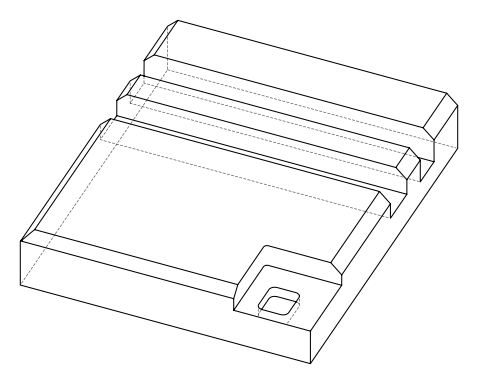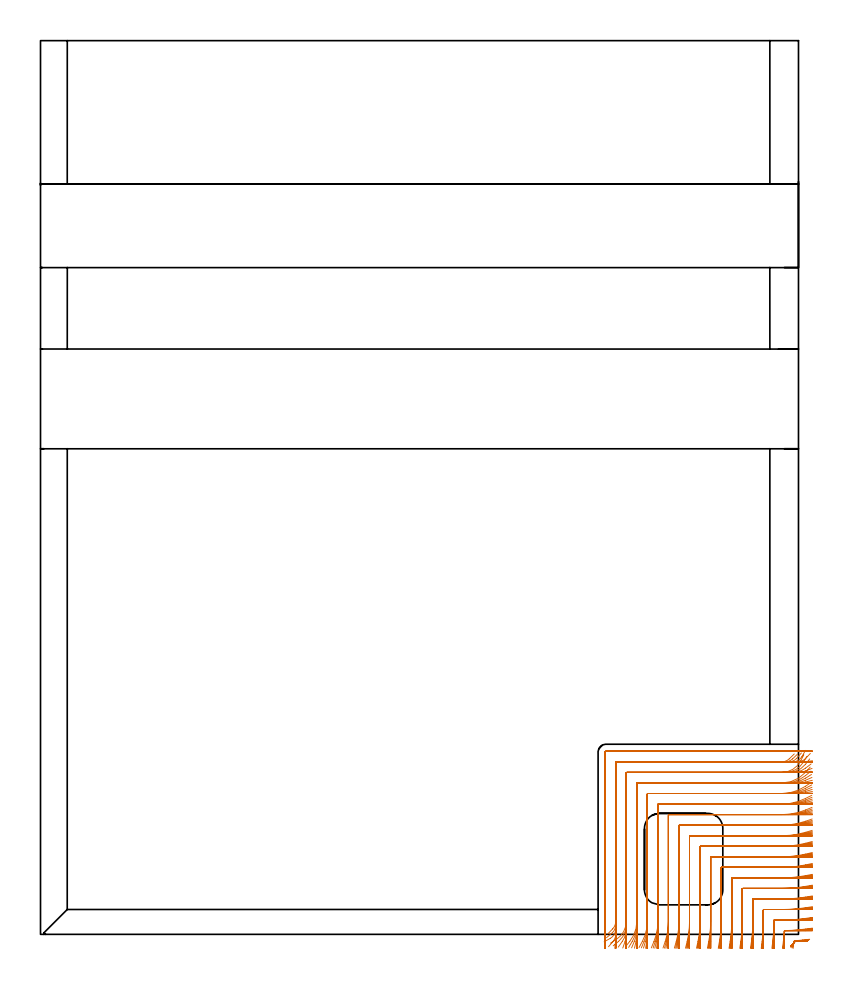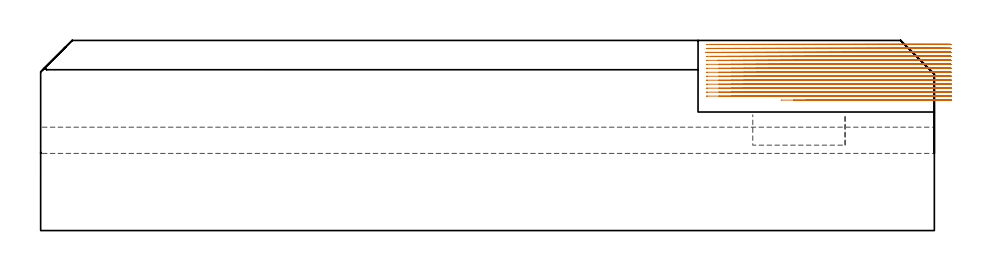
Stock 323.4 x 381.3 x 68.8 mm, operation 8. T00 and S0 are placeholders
(PLAN: 11 operations, 3 tool changes, 117.7 min)
(1 AREA_MILL | FG_CHAMFER_SURFACE | UGT0205_001 | 1.6 min | 3573 mm3)
(2 AREA_MILL_1 | FG_CHAMFER_SURFACE_1 | UGT0205_001 | 1.55 min | 3092 mm3)
(3 AREA_MILL_2 | FG_CHAMFER_SURFACE_2 | UGT0205_001 | 5.25 min | 10365 mm3)
(4 AREA_MILL_3 | FG_CHAMFER_SURFACE_3 | UGT0205_001 | 8.25 min | 13878 mm3)
(5 AREA_MILL_4 | FG_CHAMFER_SURFACE_4 | UGT0205_001 | 2.66 min | 5045 mm3)
(6 AREA_MILL_5 | FG_CHAMFER_SURFACE_5 | UGT0205_001 | 7.67 min | 13273 mm3)
(7 AREA_MILL_6 | FG_CHAMFER_SURFACE_6 | UGT0205_001 | 2.61 min | 4390 mm3)
(8 MILL_CORNER_NOTCH_RECTANGULAR | CORNER_NOTCH_RECTANGULAR | NXT0201_008 | Follow Part, ap 1.5, ae 75% | 70.42 min | 178706 mm3)
(9 MILL_RECTANGULAR_POCKET | POCKET_RECTANGULAR_STRAIGHT | NXT0201_011 | Follow Part, ap 3, ae 75% | 1.78 min | 15209 mm3)
(10 MILL_RECTANGULAR_SLOT | SLOT_RECTANGULAR | UGT0201_004 | Follow Part, ap 8, ae 75% | 6.41 min | 429816 mm3)
(11 MILL_RECTANGULAR_SLOT_1 | SLOT_RECTANGULAR_1 | UGT0201_004 | Follow Part, ap 8, ae 75% | 9.51 min | 469133 mm3)
(TOOL UGT0205_001 | Chamfer Mill 20 x 3 x 45 deg. | D20 FL50 Z2)
(TOOL NXT0201_008 | ENDMILL 6mm [2P460-0600-NA 1630] | D6 FL26 Z6)
(TOOL NXT0201_011 | ENDMILL 12mm [2P460-1200-NA 1630] | D12 FL38 Z6)
(TOOL UGT0201_004 | End Mill 32 mm | D32 FL53 Z6)
(OP 8 MILL_CORNER_NOTCH_RECTANGULAR, part 1 of 2)
G17 G21 G94 G90
T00 M6
G54
G17 G0 G90 X328.165 Y-2.084 S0 M3
G43 Z78.8 H1
Z67.361
G94 G1 X325.183 Y-2.413 F250.
G2 X321.731 Y-2.719 R81.
G3 X321.456 Y-3. R0.3
G1 X321.142 Y-5.984
G0 Z78.8
X329.374 Y2.664
Z67.361
G1 X326.4 Y2.268
G2 X317.578 Y1.61 R76.5 F500.
G3 X317.288 Y1.332 R0.3
G2 X316.93 Y-3. R76.5
G1 X316.597 Y-5.982 F250.
G0 Z78.8
X329.37 Y7.231
Z67.361
G1 X326.4 Y6.81
G2 X316.312 Y6.1 R72. F500.
G1 X313.195
G3 X312.9 Y5.805 R0.3
G2 X312.4 Y-3. R72.
G1 X312.047 Y-5.979 F250.
G0 Z78.8
X329.366 Y11.807
Z67.361
G1 X326.4 Y11.358
G2 X316.312 Y10.6 R67.5 F500.
G1 X308.695
G3 X308.4 Y10.305 R0.3
G1 Y5.477
G2 X307.866 Y-3. R67.5
G1 X307.489 Y-5.976 F250.
G0 Z78.8
X329.361 Y16.393
Z67.361
G1 X326.4 Y15.913
G2 X316.312 Y15.1 R63. F500.
G1 X304.196
G3 X303.9 Y14.804 R0.3
G1 Y5.477
G2 X303.327 Y-3. R63.
G1 X302.923 Y-5.973 F250.
G0 Z78.8
X329.355 Y20.994
Z67.361
G1 X326.4 Y20.476
G2 X316.312 Y19.6 R58.5 F500.
G1 X299.696
G3 X299.4 Y19.304 R0.3
G1 Y5.477
G2 X298.783 Y-3. R58.5
G1 X298.348 Y-5.968 F250.
G0 Z78.8
X329.347 Y25.611
Z67.361
G1 X326.4 Y25.051
G2 X316.312 Y24.1 R54. F500.
G1 X295.196
G3 X294.9 Y23.804 R0.3
G1 Y5.477
G2 X294.23 Y-3. R54.
G1 X293.759 Y-5.963 F250.
G0 Z78.8
X329.337 Y30.25
Z67.361
G1 X326.4 Y29.639
G2 X316.312 Y28.6 R49.5 F500.
G1 X290.696
G3 X290.4 Y28.304 R0.3
G1 Y5.477
G2 X289.669 Y-3. R49.5
G1 X289.155 Y-5.956 F250.
G0 Z78.8
X329.324 Y34.918
Z67.361
G1 X326.4 Y34.245
G2 X316.312 Y33.1 R45. F500.
G1 X286.196
G3 X285.9 Y32.804 R0.3
G1 Y5.477
G2 X285.094 Y-3. R45.
G1 X284.529 Y-5.946 F250.
G0 Z78.8
X329.305 Y39.624
Z67.361
G1 X326.4 Y38.877
G2 X316.312 Y37.6 R40.5 F500.
G1 X281.696
G3 X281.4 Y37.304 R0.3
G1 Y5.477
G2 X280.503 Y-3. R40.5
G1 X279.875 Y-5.934 F250.
G0 Z78.8
X329.28 Y44.383
Z67.361
G1 X326.4 Y43.542
G2 X316.312 Y42.1 R36. F500.
G1 X277.197
G3 X276.9 Y41.803 R0.3
G1 Y5.477
G2 X275.888 Y-3. R36.
G1 X275.181 Y-5.916 F250.
G0 Z78.8
X329.242 Y49.22
Z67.361
G1 X326.4 Y48.259
G2 X316.312 Y46.6 R31.5 F500.
G1 X272.697
G3 X272.4 Y46.303 R0.3
G1 Y5.477
G2 X271.238 Y-3. R31.5
G1 X270.43 Y-5.889 F250.
G0 Z78.8
X329.183 Y54.176
Z67.361
G1 X326.4 Y53.056
G2 X316.312 Y51.1 R27. F500.
G1 X268.197
G3 X267.9 Y50.803 R0.3
G1 Y5.477
G2 X266.535 Y-3. R27.
G1 X265.593 Y-5.848 F250.
G0 Z78.8
X329.082 Y59.334
Z67.361
G1 X326.4 Y57.988
G2 X316.312 Y55.6 R22.5 F500.
G1 X263.697
G3 X263.4 Y55.303 R0.3
G1 Y5.477
G2 X261.742 Y-3. R22.5
G1 X260.612 Y-5.779 F250.
G0 Z78.8
X328.885 Y64.874
Z67.361
G1 X326.4 Y63.193
G2 X316.312 Y60.1 R18. F500.
G1 X259.197
G3 X258.9 Y59.803 R0.3
G1 Y5.477
G2 X256.779 Y-3. R18.
G1 X255.366 Y-5.646 F250.
G0 Z78.8
X328.394 Y71.371
Z67.361
G1 X326.4 Y69.129
G2 X316.312 Y64.6 R13.5 F500.
G1 X254.697
G3 X254.4 Y64.303 R0.3
G1 Y5.477
G2 X251.406 Y-3. R13.5
G1 X249.523 Y-5.335 F250.
G0 Z78.8
X325.683 Y76.625
Z67.361
G1 X324.303 Y73.961
G2 X316.312 Y69.1 R9. F500.
G1 X250.197
G3 X249.9 Y68.803 R0.3
G1 Y5.477
G2 X245.748 Y-2.105 R9.
G1 X243.221 Y-3.721 F250.
G0 Z78.8
X321.601 Y76.97
Z67.361
G1 X319.451 Y74.876
G2 X316.312 Y73.6 R4.5 F500.
G1 X245.697
G3 X245.4 Y73.303 R0.3
G1 Y5.477
G2 X244.128 Y2.342 R4.5
G1 X242.038 Y0.19 F250.
G0 Z78.8
X319.312 Y78.1
Z67.361
G1 X316.312
X241.3 F500.
G3 X240.9 Y77.7 R0.4
G1 Y5.477
Y2.477 F250.
G0 Z78.8
X327.916 Y-2.316
Z65.922
G1 X324.928 Y-2.582
G2 X321.874 Y-2.795 R81.
G3 X321.61 Y-3. R0.3
G1 X320.665 Y-5.847
G0 Z78.8
X329.381 Y2.429
Z65.922
G1 X326.4 Y2.09
G2 X317.755 Y1.6 R76.5 F500.
G1 X317.65
G3 X317.355 Y1.315 R0.3
G2 X317.084 Y-3. R76.5
G1 X316.812 Y-5.988 F250.
G0 Z78.8
X329.378 Y6.981
Z65.922
G1 X326.4 Y6.621
G2 X317.755 Y6.1 R72. F500.
G1 X313.195
G3 X312.9 Y5.805 R0.3
G1 Y3.944
G2 X312.564 Y-3. R72.
G1 X312.275 Y-5.986 F250.
G0 Z78.8
X329.375 Y11.54
Z65.922
G1 X326.4 Y11.156
G2 X317.755 Y10.6 R67.5 F500.
G1 X308.695
G3 X308.4 Y10.305 R0.3
G1 Y3.944
G2 X308.042 Y-3. R67.5
G1 X307.733 Y-5.984 F250.
G0 Z78.8
X329.372 Y16.108
Z65.922
G1 X326.4 Y15.696
G2 X317.755 Y15.1 R63. F500.
G1 X304.196
G3 X303.9 Y14.804 R0.3
G1 Y3.944
G2 X303.516 Y-3. R63.
G1 X303.185 Y-5.982 F250.
G0 Z78.8
X329.367 Y20.686
Z65.922
G1 X326.4 Y20.242
G2 X317.755 Y19.6 R58.5 F500.
G1 X299.696
G3 X299.4 Y19.304 R0.3
G1 Y3.944
G2 X298.986 Y-3. R58.5
G1 X298.63 Y-5.979 F250.
G0 Z78.8
X329.361 Y25.277
Z65.922
G1 X326.4 Y24.797
G2 X317.755 Y24.1 R54. F500.
G1 X295.196
G3 X294.9 Y23.804 R0.3
G1 Y3.944
G2 X294.452 Y-3. R54.
G1 X294.066 Y-5.975 F250.
G0 Z78.8
X329.354 Y29.885
Z65.922
G1 X326.4 Y29.361
G2 X317.755 Y28.6 R49.5 F500.
G1 X290.696
G3 X290.4 Y28.304 R0.3
G1 Y3.944
G2 X289.91 Y-3. R49.5
G1 X289.49 Y-5.97 F250.
G0 Z78.8
X329.344 Y34.515
Z65.922
G1 X326.4 Y33.938
G2 X317.755 Y33.1 R45. F500.
G1 X286.196
G3 X285.9 Y32.804 R0.3
G1 Y3.944
G2 X285.361 Y-3. R45.
G1 X284.898 Y-5.964 F250.
G0 Z78.8
X329.331 Y39.174
Z65.922
G1 X326.4 Y38.534
G2 X317.755 Y37.6 R40.5 F500.
G1 X281.696
G3 X281.4 Y37.304 R0.3
G1 Y3.944
G2 X280.8 Y-3. R40.5
G1 X280.286 Y-5.956 F250.
G0 Z78.8
X329.312 Y43.874
Z65.922
G1 X326.4 Y43.154
G2 X317.755 Y42.1 R36. F500.
G1 X277.197
G3 X276.9 Y41.803 R0.3
G1 Y3.944
G2 X276.224 Y-3. R36.
G1 X275.645 Y-5.944 F250.
G0 Z78.8
X329.285 Y48.633
Z65.922
G1 X326.4 Y47.81
G2 X317.755 Y46.6 R31.5 F500.
G1 X272.697
G3 X272.4 Y46.303 R0.3
G1 Y3.944
G2 X271.625 Y-3. R31.5
G1 X270.964 Y-5.926 F250.
G0 Z78.8
X329.242 Y53.482
Z65.922
G1 X326.4 Y52.522
G2 X317.755 Y51.1 R27. F500.
G1 X268.197
G3 X267.9 Y50.803 R0.3
G1 Y3.944
G2 X266.992 Y-3. R27.
G1 X266.22 Y-5.899 F250.
G0 Z78.8
X329.17 Y58.48
Z65.922
G1 X326.4 Y57.327
G2 X317.755 Y55.6 R22.5 F500.
G1 X263.697
G3 X263.4 Y55.303 R0.3
G1 Y3.944
G2 X262.302 Y-3. R22.5
G1 X261.376 Y-5.854 F250.
G0 Z78.8
X329.031 Y63.753
Z65.922
G1 X326.4 Y62.312
G2 X317.755 Y60.1 R18. F500.
G1 X259.197
G3 X258.9 Y59.803 R0.3
G1 Y3.944
G2 X257.507 Y-3. R18.
G1 X256.349 Y-5.768 F250.
G0 Z78.8
X328.704 Y69.653
Z65.922
G1 X326.4 Y67.732
G2 X317.755 Y64.6 R13.5 F500.
G1 X254.697
G3 X254.4 Y64.303 R0.3
G1 Y3.944
G2 X252.477 Y-3. R13.5
G1 X250.934 Y-5.573 F250.
G0 Z78.8
X326.981 Y75.892
Z65.922
G1 X325.396 Y73.345
G2 X317.755 Y69.1 R9. F500.
G1 X250.197
G3 X249.9 Y68.803 R0.3
G1 Y3.944
G2 X246.651 Y-2.979 R9.
G1 X244.344 Y-4.896 F250.
G0 Z78.8
X323.042 Y76.961
Z65.922
G1 X320.889 Y74.871
G2 X317.755 Y73.6 R4.5 F500.
G1 X245.697
G3 X245.4 Y73.303 R0.3
G1 Y3.944
G2 X243.779 Y0.486 R4.5
G1 X241.473 Y-1.434 F250.
G0 Z78.8
X320.755 Y78.1
Z65.922
G1 X317.755
X241.3 F500.
G3 X240.9 Y77.7 R0.4
G1 Y3.944
Y0.944 F250.
G0 Z78.8
X327.658 Y-2.521
Z64.483
G1 X324.665 Y-2.72
G2 X322.007 Y-2.854 R81.
G3 X321.765 Y-3. R0.3
G1 X320.23 Y-5.578
G0 Z78.8
X329.387 Y2.212
Z64.483
G1 X326.4 Y1.933
G2 X319.275 Y1.6 R76.5 F500.
G1 X317.69
G3 X317.395 Y1.308 R0.3
G2 X317.222 Y-3. R76.5
G1 X317.018 Y-5.993 F250.
G0 Z78.8
X329.385 Y6.75
Z64.483
G1 X326.4 Y6.453
G2 X319.275 Y6.1 R72. F500.
G1 X313.195
G3 X312.9 Y5.805 R0.3
G1 Y2.215
G2 X312.711 Y-3. R72.
G1 X312.494 Y-5.992 F250.
G0 Z78.8
X329.383 Y11.294
Z64.483
G1 X326.4 Y10.977
G2 X319.275 Y10.6 R67.5 F500.
G1 X308.695
G3 X308.4 Y10.305 R0.3
G1 Y2.215
G2 X308.198 Y-3. R67.5
G1 X307.967 Y-5.991 F250.
G0 Z78.8
X329.381 Y15.844
Z64.483
G1 X326.4 Y15.504
G2 X319.275 Y15.1 R63. F500.
G1 X304.196
G3 X303.9 Y14.804 R0.3
G1 Y2.215
G2 X303.684 Y-3. R63.
G1 X303.435 Y-5.99 F250.
G0 Z78.8
X329.378 Y20.401
Z64.483
G1 X326.4 Y20.036
G2 X319.275 Y19.6 R58.5 F500.
G1 X299.696
G3 X299.4 Y19.304 R0.3
G1 Y2.215
G2 X299.167 Y-3. R58.5
G1 X298.9 Y-5.988 F250.
G0 Z78.8
X329.374 Y24.968
Z64.483
G1 X326.4 Y24.572
G2 X319.275 Y24.1 R54. F500.
G1 X295.196
G3 X294.9 Y23.804 R0.3
G1 Y2.215
G2 X294.648 Y-3. R54.
G1 X294.358 Y-5.986 F250.
G0 Z78.8
X329.369 Y29.547
Z64.483
G1 X326.4 Y29.116
G2 X319.275 Y28.6 R49.5 F500.
G1 X290.696
G3 X290.4 Y28.304 R0.3
G1 Y2.215
G2 X290.125 Y-3. R49.5
G1 X289.809 Y-5.983 F250.
G0 Z78.8
X329.362 Y34.143
Z64.483
G1 X326.4 Y33.668
G2 X319.275 Y33.1 R45. F500.
G1 X286.196
G3 X285.9 Y32.804 R0.3
G1 Y2.215
G2 X285.597 Y-3. R45.
G1 X285.249 Y-5.98 F250.
G0 Z78.8
X329.353 Y38.76
Z64.483
G1 X326.4 Y38.232
G2 X319.275 Y37.6 R40.5 F500.
G1 X281.696
G3 X281.4 Y37.304 R0.3
G1 Y2.215
G2 X281.063 Y-3. R40.5
G1 X280.677 Y-5.975 F250.
G0 Z78.8
X329.341 Y43.406
Z64.483
G1 X326.4 Y42.812
G2 X319.275 Y42.1 R36. F500.
G1 X277.197
G3 X276.9 Y41.803 R0.3
G1 Y2.215
G2 X276.52 Y-3. R36.
G1 X276.086 Y-5.968 F250.
G0 Z78.8
X329.322 Y48.095
Z64.483
G1 X326.4 Y47.416
G2 X319.275 Y46.6 R31.5 F500.
G1 X272.697
G3 X272.4 Y46.303 R0.3
G1 Y2.215
G2 X271.965 Y-3. R31.5
G1 X271.469 Y-5.959 F250.
G0 Z78.8
X329.294 Y52.849
Z64.483
G1 X326.4 Y52.057
G2 X319.275 Y51.1 R27. F500.
G1 X268.197
G3 X267.9 Y50.803 R0.3
G1 Y2.215
G2 X267.392 Y-3. R27.
G1 X266.812 Y-5.944 F250.
G0 Z78.8
X329.246 Y57.708
Z64.483
G1 X326.4 Y56.758
G2 X319.275 Y55.6 R22.5 F500.
G1 X263.697
G3 X263.4 Y55.303 R0.3
G1 Y2.215
G2 X262.787 Y-3. R22.5
G1 X262.092 Y-5.918 F250.
G0 Z78.8
X329.155 Y62.758
Z64.483
G1 X326.4 Y61.57
G2 X319.275 Y60.1 R18. F500.
G1 X259.197
G3 X258.9 Y59.803 R0.3
G1 Y2.215
G2 X258.128 Y-3. R18.
G1 X257.259 Y-5.871 F250.
G0 Z78.8
X328.948 Y68.217
Z64.483
G1 X326.4 Y66.634
G2 X319.275 Y64.6 R13.5 F500.
G1 X254.697
G3 X254.4 Y64.303 R0.3
G1 Y2.215
G2 X253.352 Y-3. R13.5
G1 X252.193 Y-5.767 F250.
G0 Z78.8
X328.188 Y74.853
Z64.483
G1 X326.323 Y72.503
G2 X319.275 Y69.1 R9. F500.
G1 X250.197
G3 X249.9 Y68.803 R0.3
G1 Y2.215
G2 X248.235 Y-3. R9.
G1 X246.497 Y-5.445 F250.
G0 Z78.8
X324.637 Y77.395
Z64.483
G1 X322.662 Y75.137
G2 X319.275 Y73.6 R4.5 F500.
G1 X245.698
G3 X245.4 Y73.302 R0.3
G1 Y2.215
G2 X243.09 Y-1.716 R4.5
G1 X240.47 Y-3.176 F250.
G0 Z78.8
X322.275 Y78.1
Z64.483
G1 X319.275
X241.3 F500.
G3 X240.9 Y77.7 R0.4
G1 Y2.215
Y-0.785 F250.
G0 Z78.8
X327.399 Y-2.701
Z63.044
G1 X324.402 Y-2.828
G2 X322.13 Y-2.892 R81.
G3 X321.909 Y-3. R0.3
G1 X319.992 Y-5.307
G0 Z78.8
X329.392 Y2.004
Z63.044
G1 X326.4 Y1.792
G2 X320.983 Y1.6 R76.5 F500.
G1 X317.695
G3 X317.4 Y1.305 R0.3
G1 Y-0.061
G2 X317.344 Y-3. R76.5
G1 X317.228 Y-5.998 F250.
G0 Z78.8
X329.391 Y6.53
Z63.044
G1 X326.4 Y6.304
G2 X320.983 Y6.1 R72. F500.
G1 X313.195
G3 X312.9 Y5.805 R0.3
G1 Y-0.061
G2 X312.84 Y-3. R72.
G1 X312.718 Y-5.998 F250.
G0 Z78.8
X329.39 Y11.058
Z63.044
G1 X326.4 Y10.818
G2 X320.983 Y10.6 R67.5 F500.
G1 X308.695
G3 X308.4 Y10.305 R0.3
G1 Y-0.061
G2 X308.336 Y-3. R67.5
G1 X308.205 Y-5.997 F250.
G0 Z78.8
X329.389 Y15.591
Z63.044
G1 X326.4 Y15.333
G2 X320.983 Y15.1 R63. F500.
G1 X304.196
G3 X303.9 Y14.804 R0.3
G1 Y-0.061
G2 X303.831 Y-3. R63.
G1 X303.691 Y-5.997 F250.
G0 Z78.8
X329.387 Y20.129
Z63.044
G1 X326.4 Y19.851
G2 X320.983 Y19.6 R58.5 F500.
G1 X299.696
G3 X299.4 Y19.304 R0.3
G1 Y-0.061
G2 X299.326 Y-3. R58.5
G1 X299.175 Y-5.996 F250.
G0 Z78.8
X329.385 Y24.673
Z63.044
G1 X326.4 Y24.372
G2 X320.983 Y24.1 R54. F500.
G1 X295.196
G3 X294.9 Y23.804 R0.3
G1 Y-0.061
G2 X294.82 Y-3. R54.
G1 X294.657 Y-5.996 F250.
G0 Z78.8
X329.382 Y29.226
Z63.044
G1 X326.4 Y28.897
G2 X320.983 Y28.6 R49.5 F500.
G1 X290.696
G3 X290.4 Y28.304 R0.3
G1 Y-0.061
G2 X290.313 Y-3. R49.5
G1 X290.135 Y-5.995 F250.
G0 Z78.8
X329.378 Y33.788
Z63.044
G1 X326.4 Y33.427
G2 X320.983 Y33.1 R45. F500.
G1 X286.196
G3 X285.9 Y32.804 R0.3
G1 Y-0.061
G2 X285.804 Y-3. R45.
G1 X285.608 Y-5.994 F250.
G0 Z78.8
X329.373 Y38.365
Z63.044
G1 X326.4 Y37.964
G2 X320.983 Y37.6 R40.5 F500.
G1 X281.696
G3 X281.4 Y37.304 R0.3
G1 Y-0.061
G2 X281.293 Y-3. R40.5
G1 X281.075 Y-5.992 F250.
G0 Z78.8
X329.366 Y42.961
Z63.044
G1 X326.4 Y42.51
G2 X320.983 Y42.1 R36. F500.
G1 X277.197
G3 X276.9 Y41.803 R0.3
G1 Y-0.061
G2 X276.78 Y-3. R36.
G1 X276.535 Y-5.99 F250.
G0 Z78.8
X329.355 Y47.585
Z63.044
G1 X326.4 Y47.069
G2 X320.983 Y46.6 R31.5 F500.
G1 X272.697
G3 X272.4 Y46.303 R0.3
G1 Y-0.061
G2 X272.263 Y-3. R31.5
G1 X271.983 Y-5.987 F250.
G0 Z78.8
X329.339 Y52.251
Z63.044
G1 X326.4 Y51.649
G2 X320.983 Y51.1 R27. F500.
G1 X268.197
G3 X267.9 Y50.803 R0.3
G1 Y-0.061
G2 X267.74 Y-3. R27.
G1 X267.413 Y-5.982 F250.
G0 Z78.8
X329.312 Y56.984
Z63.044
G1 X326.4 Y56.262
G2 X320.983 Y55.6 R22.5 F500.
G1 X263.697
G3 X263.4 Y55.303 R0.3
G1 Y-0.061
G2 X263.207 Y-3. R22.5
G1 X262.815 Y-5.974 F250.
G0 Z78.8
X329.261 Y61.837
Z63.044
G1 X326.4 Y60.934
G2 X320.983 Y60.1 R18. F500.
G1 X259.197
G3 X258.9 Y59.803 R0.3
G1 Y-0.061
G2 X258.658 Y-3. R18.
G1 X258.169 Y-5.96 F250.
G0 Z78.8
X329.148 Y66.938
Z63.044
G1 X326.4 Y65.734
G2 X320.983 Y64.6 R13.5 F500.
G1 X254.697
G3 X254.4 Y64.303 R0.3
G1 Y-0.061
G2 X254.076 Y-3. R13.5
G1 X253.423 Y-5.928 F250.
G0 Z78.8
X328.796 Y72.718
Z63.044
G1 X326.4 Y70.912
G2 X320.983 Y69.1 R9. F500.
G1 X250.197
G3 X249.9 Y68.803 R0.3
G1 Y-0.061
G2 X249.407 Y-3. R9.
G1 X248.427 Y-5.836 F250.
G0 Z78.8
X326.377 Y78.494
Z63.044
G1 X324.9 Y75.884
G2 X320.983 Y73.6 R4.5 F500.
G1 X245.697
G3 X245.4 Y73.303 R0.3
G1 Y-0.061
G2 X244.307 Y-3. R4.5
G1 X242.348 Y-5.272 F250.
G0 Z78.8
X323.983 Y78.1
Z63.044
G1 X320.983
X241.3 F500.
G3 X240.9 Y77.7 R0.4
G1 Y-0.061
Y-3.061 F250.
G0 Z78.8
X327.194 Y-2.853
Z61.605
G1 X324.195 Y-2.893
G2 X323.12 Y-2.9 R81.
G1 X322.192
G3 X321.973 Y-3. R0.3
G1 X319.974 Y-5.236
G0 Z78.8
X329.397 Y1.799
Z61.605
G1 X326.4 Y1.67
G2 X323.12 Y1.6 R76.5 F500.
G1 X317.695
G3 X317.4 Y1.305 R0.3
G1 Y-2.475
G2 X317.398 Y-3. R76.5
G1 X317.378 Y-6. F250.
G0 Z78.8
X329.397 Y6.311
Z61.605
G1 X326.4 Y6.175
G2 X323.12 Y6.1 R72. F500.
G1 X313.195
G3 X312.9 Y5.805 R0.3
G1 Y-2.475
G2 X312.898 Y-3. R72.
G1 X312.876 Y-6. F250.
G0 Z78.8
X329.396 Y10.826
Z61.605
G1 X326.4 Y10.68
G2 X323.12 Y10.6 R67.5 F500.
G1 X308.695
G3 X308.4 Y10.305 R0.3
G1 Y-2.475
G2 X308.398 Y-3. R67.5
G1 X308.375 Y-6. F250.
G0 Z78.8
X329.396 Y15.342
Z61.605
G1 X326.4 Y15.185
G2 X323.12 Y15.1 R63. F500.
G1 X304.196
G3 X303.9 Y14.804 R0.3
G1 Y-2.475
G2 X303.898 Y-3. R63.
G1 X303.873 Y-6. F250.
G0 Z78.8
X329.395 Y19.86
Z61.605
G1 X326.4 Y19.692
G2 X323.12 Y19.6 R58.5 F500.
G1 X299.696
G3 X299.4 Y19.304 R0.3
G1 Y-2.475
G2 X299.398 Y-3. R58.5
G1 X299.371 Y-6. F250.
G0 Z78.8
X329.394 Y24.382
Z61.605
G1 X326.4 Y24.2
G2 X323.12 Y24.1 R54. F500.
G1 X295.196
G3 X294.9 Y23.804 R0.3
G1 Y-2.475
G2 X294.897 Y-3. R54.
G1 X294.868 Y-6. F250.
G0 Z78.8
X329.393 Y28.908
Z61.605
G1 X326.4 Y28.709
G2 X323.12 Y28.6 R49.5 F500.
G1 X290.696
G3 X290.4 Y28.304 R0.3
G1 Y-2.475
G2 X290.397 Y-3. R49.5
G1 X290.365 Y-6. F250.
G0 Z78.8
X329.392 Y33.438
Z61.605
G1 X326.4 Y33.22
G2 X323.12 Y33.1 R45. F500.
G1 X286.196
G3 X285.9 Y32.804 R0.3
G1 Y-2.475
G2 X285.897 Y-3. R45.
G1 X285.862 Y-6. F250.
G0 Z78.8
X329.39 Y37.976
Z61.605
G1 X326.4 Y37.733
G2 X323.12 Y37.6 R40.5 F500.
G1 X281.696
G3 X281.4 Y37.304 R0.3
G1 Y-2.475
G2 X281.397 Y-3. R40.5
G1 X281.358 Y-6. F250.
G0 Z78.8
X329.388 Y42.523
Z61.605
G1 X326.4 Y42.25
G2 X323.12 Y42.1 R36. F500.
G1 X277.197
G3 X276.9 Y41.803 R0.3
G1 Y-2.475
G2 X276.896 Y-3. R36.
G1 X276.852 Y-6. F250.
G0 Z78.8
X329.384 Y47.084
Z61.605
G1 X326.4 Y46.771
G2 X323.12 Y46.6 R31.5 F500.
G1 X272.697
G3 X272.4 Y46.303 R0.3
G1 Y-2.475
G2 X272.396 Y-3. R31.5
G1 X272.346 Y-6. F250.
G0 Z78.8
X329.378 Y51.664
Z61.605
G1 X326.4 Y51.3
G2 X323.12 Y51.1 R27. F500.
G1 X268.197
G3 X267.9 Y50.803 R0.3
G1 Y-2.475
G2 X267.895 Y-3. R27.
G1 X267.837 Y-5.999 F250.
G0 Z78.8
X329.368 Y56.278
Z61.605
G1 X326.4 Y55.84
G2 X323.12 Y55.6 R22.5 F500.
G1 X263.697
G3 X263.4 Y55.303 R0.3
G1 Y-2.475
G2 X263.394 Y-3. R22.5
G1 X263.324 Y-5.999 F250.
G0 Z78.8
X329.35 Y60.948
Z61.605
G1 X326.4 Y60.401
G2 X323.12 Y60.1 R18. F500.
G1 X259.197
G3 X258.9 Y59.803 R0.3
G1 Y-2.475
G2 X258.892 Y-3. R18.
G1 X258.805 Y-5.999 F250.
G0 Z78.8
X329.31 Y65.733
Z61.605
G1 X326.4 Y65.004
G2 X323.12 Y64.6 R13.5 F500.
G1 X254.697
G3 X254.4 Y64.303 R0.3
G1 Y-2.475
G2 X254.39 Y-3. R13.5
G1 X254.273 Y-5.998 F250.
G0 Z78.8
X329.194 Y70.812
Z61.605
G1 X326.4 Y69.719
G2 X323.12 Y69.1 R9. F500.
G1 X250.197
G3 X249.9 Y68.803 R0.3
G1 Y-2.475
G2 X249.885 Y-3. R9.
G1 X249.71 Y-5.995 F250.
G0 Z78.8
X328.451 Y77.187
Z61.605
G1 X326.389 Y75.007
G2 X323.12 Y73.6 R4.5 F500.
G1 X245.697
G3 X245.4 Y73.303 R0.3
G1 Y-2.475
G2 X245.369 Y-3. R4.5
G1 X245.019 Y-5.98 F250.
G0 Z78.8
X326.12 Y78.1
Z61.605
G1 X323.12
X241.3 F500.
G3 X240.9 Y77.7 R0.4
G1 Y-2.475
Y-5.475 F250.
G0 Z78.8
X327.168 Y-2.9
Z60.167
G1 X324.168
X322.195
G3 X321.976 Y-3. R0.3
G1 X319.977 Y-5.236
G0 Z78.8
X329.4 Y1.628
Z60.167
G1 X326.4 Y1.603
G2 X325.752 Y1.6 R76.5 F500.
G1 X317.695
G3 X317.4 Y1.305 R0.3
G1 Y-3.
Y-6. F250.
G0 Z78.8
X329.4 Y6.13
Z60.167
G1 X326.4 Y6.103
G2 X325.752 Y6.1 R72. F500.
G1 X313.195
G3 X312.9 Y5.805 R0.3
G1 Y1.305
Y-3.
Y-6. F250.
G0 Z78.8
X329.4 Y10.632
Z60.167
G1 X326.4 Y10.603
G2 X325.752 Y10.6 R67.5 F500.
G1 X308.695
G3 X308.4 Y10.305 R0.3
G1 Y5.805
Y-3.
Y-6. F250.
G0 Z78.8
X329.4 Y15.134
Z60.167
G1 X326.4 Y15.103
G2 X325.752 Y15.1 R63. F500.
G1 X304.196
G3 X303.9 Y14.804 R0.3
G1 Y10.305
Y-3.
Y-6. F250.
G0 Z78.8
X329.4 Y19.637
Z60.167
G1 X326.4 Y19.604
G2 X325.752 Y19.6 R58.5 F500.
G1 X299.696
G3 X299.4 Y19.304 R0.3
G1 Y14.804
Y-3.
Y-6. F250.
G0 Z78.8
X329.4 Y24.14
Z60.167
G1 X326.4 Y24.104
G2 X325.752 Y24.1 R54. F500.
G1 X295.196
G3 X294.9 Y23.804 R0.3
G1 Y19.304
Y-3.
Y-6. F250.
G0 Z78.8
X329.4 Y28.644
Z60.167
G1 X326.4 Y28.604
G2 X325.752 Y28.6 R49.5 F500.
G1 X290.696
G3 X290.4 Y28.304 R0.3
G1 Y23.804
Y-3.
Y-6. F250.
G0 Z78.8
X329.4 Y33.148
Z60.167
G1 X326.4 Y33.105
G2 X325.752 Y33.1 R45. F500.
G1 X286.196
G3 X285.9 Y32.804 R0.3
G1 Y28.304
Y-3.
Y-6. F250.
G0 Z78.8
X329.4 Y37.653
Z60.167
G1 X326.4 Y37.605
G2 X325.752 Y37.6 R40.5 F500.
G1 X281.696
G3 X281.4 Y37.304 R0.3
G1 Y32.804
Y-3.
Y-6. F250.
G0 Z78.8
X329.4 Y42.16
Z60.167
G1 X326.4 Y42.106
G2 X325.752 Y42.1 R36. F500.
G1 X277.197
G3 X276.9 Y41.803 R0.3
G1 Y37.304
Y-3.
Y-6. F250.
G0 Z78.8
X329.399 Y46.668
Z60.167
G1 X326.4 Y46.607
G2 X325.752 Y46.6 R31.5 F500.
G1 X272.697
G3 X272.4 Y46.303 R0.3
G1 Y41.803
Y-3.
Y-6. F250.
G0 Z78.8
X329.399 Y51.18
Z60.167
G1 X326.4 Y51.108
G2 X325.752 Y51.1 R27. F500.
G1 X268.197
G3 X267.9 Y50.803 R0.3
G1 Y46.303
Y-3.
Y-6. F250.
G0 Z78.8
X329.399 Y55.696
Z60.167
G1 X326.4 Y55.609
G2 X325.752 Y55.6 R22.5 F500.
G1 X263.697
G3 X263.4 Y55.303 R0.3
G1 Y50.803
Y-3.
Y-6. F250.
G0 Z78.8
X329.398 Y60.22
Z60.167
G1 X326.4 Y60.112
G2 X325.752 Y60.1 R18. F500.
G1 X259.197
G3 X258.9 Y59.803 R0.3
G1 Y55.303
Y-3.
X258.899 Y-6. F250.
G0 Z78.8
X329.397 Y64.76
Z60.167
G1 X326.4 Y64.616
G2 X325.752 Y64.6 R13.5 F500.
G1 X254.697
G3 X254.4 Y64.303 R0.3
G1 Y59.803
Y-3.
X254.399 Y-6. F250.
G0 Z78.8
X329.392 Y69.34
Z60.167
G1 X326.4 Y69.123
G2 X325.752 Y69.1 R9. F500.
G1 X250.197
G3 X249.9 Y68.803 R0.3
G1 Y64.303
Y-3.
X249.899 Y-6. F250.
G0 Z78.8
X329.369 Y74.079
Z60.167
G1 X326.4 Y73.647
G2 X325.752 Y73.6 R4.5 F500.
G1 X245.697
G3 X245.4 Y73.303 R0.3
G1 Y68.803
Y-3.
X245.398 Y-6. F250.
G0 Z78.8
X328.752 Y78.1
Z60.167
G1 X325.752
X241.3 F500.
G3 X240.9 Y77.7 R0.4
G1 Y-2.997
Y-5.997 F250.
G0 Z78.8
X327.168 Y-2.9
Z58.728
G1 X324.168
X322.195
G3 X321.976 Y-3. R0.3
G1 X319.977 Y-5.236
G0 Z78.8
X329.4 Y1.601
Z58.728
G1 X326.4 Y1.6
X322.195 F500.
X317.695
G3 X317.4 Y1.305 R0.3
G1 Y-3.
Y-6. F250.
G0 Z78.8
X329.4 Y6.101
Z58.728
G1 X326.4 Y6.1
X317.695 F500.
X313.195
G3 X312.9 Y5.805 R0.3
G1 Y-3.
Y-6. F250.
G0 Z78.8
X329.4 Y10.601
Z58.728
G1 X326.4 Y10.6
X313.195 F500.
X308.695
G3 X308.4 Y10.305 R0.3
G1 Y-3.
Y-6. F250.
G0 Z78.8
X329.4 Y15.101
Z58.728
G1 X326.4 Y15.1
X308.695 F500.
X304.196
G3 X303.9 Y14.804 R0.3
G1 Y-3.
Y-6. F250.
G0 Z78.8
X329.4 Y19.601
Z58.728
G1 X326.4 Y19.6
X304.196 F500.
X299.696
G3 X299.4 Y19.304 R0.3
G1 Y-3.
Y-6. F250.
G0 Z78.8
X329.4 Y24.101
Z58.728
G1 X326.4 Y24.1
X299.696 F500.
X295.196
G3 X294.9 Y23.804 R0.3
G1 Y-3.
Y-6. F250.
G0 Z78.8
X329.4 Y28.601
Z58.728
G1 X326.4 Y28.6
X295.196 F500.
X290.696
G3 X290.4 Y28.304 R0.3
G1 Y-3.
Y-6. F250.
G0 Z78.8
X329.4 Y33.101
Z58.728
G1 X326.4 Y33.1
X290.696 F500.
X286.196
G3 X285.9 Y32.804 R0.3
G1 Y-3.
Y-6. F250.
G0 Z78.8
X329.4 Y37.601
Z58.728
G1 X326.4 Y37.6
X286.196 F500.
X281.696
G3 X281.4 Y37.304 R0.3
G1 Y-3.
Y-6. F250.
G0 Z78.8
X329.4 Y42.101
Z58.728
G1 X326.4 Y42.1
X281.696 F500.
X277.197
G3 X276.9 Y41.803 R0.3
G1 Y-3.
Y-6. F250.
G0 Z78.8
X329.4 Y46.601
Z58.728
G1 X326.4 Y46.6
X277.197 F500.
X272.697
G3 X272.4 Y46.303 R0.3
G1 Y-3.
Y-6. F250.
G0 Z78.8
X329.4 Y51.102
Z58.728
G1 X326.4 Y51.1
X272.697 F500.
X268.197
G3 X267.9 Y50.803 R0.3
G1 Y-3.
Y-6. F250.
G0 Z78.8
X329.4 Y55.602
Z58.728
G1 X326.4 Y55.6
X268.197 F500.
X263.697
G3 X263.4 Y55.303 R0.3
G1 Y-3.
Y-6. F250.
G0 Z78.8
X329.4 Y60.102
Z58.728
G1 X326.4 Y60.1
X263.697 F500.
X259.197
G3 X258.9 Y59.803 R0.3
G1 Y-3.
Y-6. F250.
G0 Z78.8
X329.4 Y64.603
Z58.728
G1 X326.4 Y64.6
X259.197 F500.
X254.697
G3 X254.4 Y64.303 R0.3
G1 Y-3.
Y-6. F250.
G0 Z78.8
X329.4 Y69.105
Z58.728
G1 X326.4 Y69.1
X254.697 F500.
X250.197
G3 X249.9 Y68.803 R0.3
G1 Y-3.
Y-6. F250.
G0 Z78.8
X329.4 Y73.61
Z58.728
G1 X326.4 Y73.6
X250.197 F500.
X245.697
G3 X245.4 Y73.303 R0.3
G1 Y-3.
Y-6. F250.
G0 Z78.8
X329.385 Y78.1
Z58.728
G1 X326.385
X241.3 F500.
G3 X240.9 Y77.7 R0.4
G1 Y-3.
Y-6. F250.
G0 Z78.8
X327.168 Y-2.9
Z57.289
G1 X324.168
X322.195
G3 X321.976 Y-3. R0.3
G1 X319.977 Y-5.236
G0 Z78.8
X329.4 Y1.6
Z57.289
G1 X326.4
X317.695 F500.
G3 X317.4 Y1.305 R0.3
G1 Y-3.
Y-6. F250.
G0 Z78.8
X329.4 Y6.1
Z57.289
G1 X326.4
X313.195 F500.
G3 X312.9 Y5.805 R0.3
G1 Y-3.
Y-6. F250.
G0 Z78.8
X329.4 Y10.6
Z57.289
G1 X326.4
X308.695 F500.
G3 X308.4 Y10.305 R0.3
G1 Y-3.
Y-6. F250.
G0 Z78.8
X329.4 Y15.1
Z57.289
G1 X326.4
X304.196 F500.
G3 X303.9 Y14.804 R0.3
G1 Y-3.
Y-6. F250.
G0 Z78.8
X329.4 Y19.6
Z57.289
G1 X326.4
X299.696 F500.
G3 X299.4 Y19.304 R0.3
G1 Y-3.
Y-6. F250.
G0 Z78.8
X329.4 Y24.1
Z57.289
G1 X326.4
X295.196 F500.
G3 X294.9 Y23.804 R0.3
G1 Y-3.
Y-6. F250.
G0 Z78.8
X329.4 Y28.6
Z57.289
G1 X326.4
X290.696 F500.
G3 X290.4 Y28.304 R0.3
G1 Y-3.
Y-6. F250.
G0 Z78.8
X329.4 Y33.1
Z57.289
G1 X326.4
X286.196 F500.
G3 X285.9 Y32.804 R0.3
G1 Y-3.
Y-6. F250.
G0 Z78.8
X329.4 Y37.6
Z57.289
G1 X326.4
X281.696 F500.
G3 X281.4 Y37.304 R0.3
G1 Y-3.
Y-6. F250.
G0 Z78.8
X329.4 Y42.1
Z57.289
G1 X326.4
X277.197 F500.
G3 X276.9 Y41.803 R0.3
G1 Y-3.
Y-6. F250.
G0 Z78.8
X329.4 Y46.6
Z57.289
G1 X326.4
X272.697 F500.
G3 X272.4 Y46.303 R0.3
G1 Y-3.
Y-6. F250.
G0 Z78.8
X329.4 Y51.1
Z57.289
G1 X326.4
X268.197 F500.
G3 X267.9 Y50.803 R0.3
G1 Y-3.
Y-6. F250.
G0 Z78.8
X329.4 Y55.6
Z57.289
G1 X326.4
X263.697 F500.
G3 X263.4 Y55.303 R0.3
G1 Y-3.
Y-6. F250.
G0 Z78.8
X329.4 Y60.1
Z57.289
G1 X326.4
X259.197 F500.
G3 X258.9 Y59.803 R0.3
G1 Y-3.
Y-6. F250.
G0 Z78.8
X329.4 Y64.6
Z57.289
G1 X326.4
X254.697 F500.
G3 X254.4 Y64.303 R0.3
G1 Y-3.
Y-6. F250.
G0 Z78.8
X329.4 Y69.1
Z57.289
G1 X326.4
X250.197 F500.
G3 X249.9 Y68.803 R0.3
G1 Y-3.
Y-6. F250.
G0 Z78.8
X329.4 Y73.6
Z57.289
G1 X326.4
X245.698 F500.
G3 X245.4 Y73.302 R0.3
G1 Y-3.
Y-6. F250.
G0 Z78.8
X329.4 Y78.1
Z57.289
G1 X326.4
X241.3 F500.
G3 X240.9 Y77.7 R0.4
G1 Y-3.
Y-6. F250.
G0 Z78.8
X327.168 Y-2.9
Z55.85
G1 X324.168
X322.195
G3 X321.976 Y-3. R0.3
G1 X319.977 Y-5.236
G0 Z78.8
X329.4 Y1.6
Z55.85
G1 X326.4
X317.695 F500.
G3 X317.4 Y1.305 R0.3
G1 Y-3.
Y-6. F250.
G0 Z78.8
X329.4 Y6.1
Z55.85
G1 X326.4
X313.195 F500.
G3 X312.9 Y5.805 R0.3
G1 Y-3.
Y-6. F250.
G0 Z78.8
X329.4 Y10.6
Z55.85
G1 X326.4
X308.695 F500.
G3 X308.4 Y10.305 R0.3
G1 Y-3.
Y-6. F250.
G0 Z78.8
X329.4 Y15.1
Z55.85
G1 X326.4
X304.196 F500.
G3 X303.9 Y14.804 R0.3
G1 Y-3.
Y-6. F250.
G0 Z78.8
X329.4 Y19.6
Z55.85
G1 X326.4
X299.696 F500.
G3 X299.4 Y19.304 R0.3
G1 Y-3.
Y-6. F250.
G0 Z78.8
X329.4 Y24.1
Z55.85
G1 X326.4
X295.196 F500.
G3 X294.9 Y23.804 R0.3
G1 Y-3.
Y-6. F250.
G0 Z78.8
X329.4 Y28.6
Z55.85
G1 X326.4
X290.696 F500.
G3 X290.4 Y28.304 R0.3
G1 Y-3.
Y-6. F250.
G0 Z78.8
X329.4 Y33.1
Z55.85
G1 X326.4
X286.196 F500.
G3 X285.9 Y32.804 R0.3
G1 Y-3.
Y-6. F250.
G0 Z78.8
X329.4 Y37.6
Z55.85
G1 X326.4
X281.696 F500.
G3 X281.4 Y37.304 R0.3
G1 Y-3.
Y-6. F250.
G0 Z78.8
X329.4 Y42.1
Z55.85
G1 X326.4
X277.197 F500.
G3 X276.9 Y41.803 R0.3
G1 Y-3.
Y-6. F250.
G0 Z78.8
X329.4 Y46.6
Z55.85
G1 X326.4
X272.697 F500.
G3 X272.4 Y46.303 R0.3
G1 Y-3.
Y-6. F250.
G0 Z78.8
X329.4 Y51.1
Z55.85
G1 X326.4
X268.197 F500.
G3 X267.9 Y50.803 R0.3
G1 Y-3.
Y-6. F250.
G0 Z78.8
X329.4 Y55.6
Z55.85
G1 X326.4
X263.697 F500.
G3 X263.4 Y55.303 R0.3
G1 Y-3.
Y-6. F250.
G0 Z78.8
X329.4 Y60.1
Z55.85
G1 X326.4
X259.197 F500.
G3 X258.9 Y59.803 R0.3
G1 Y-3.
Y-6. F250.
G0 Z78.8
X329.4 Y64.6
Z55.85
G1 X326.4
X254.697 F500.
G3 X254.4 Y64.303 R0.3
G1 Y-3.
Y-6. F250.
G0 Z78.8
X329.4 Y69.1
Z55.85
G1 X326.4
X250.197 F500.
G3 X249.9 Y68.803 R0.3
G1 Y-3.
Y-6. F250.
G0 Z78.8
X329.4 Y73.6
Z55.85
G1 X326.4
X245.697 F500.
G3 X245.4 Y73.303 R0.3
G1 Y-3.
Y-6. F250.
G0 Z78.8
X329.4 Y78.1
Z55.85
G1 X326.4
X241.3 F500.
G3 X240.9 Y77.7 R0.4
G1 Y-3.
Y-6. F250.
G0 Z78.8
X327.168 Y-2.9
Z54.411
G1 X324.168
X322.195
G3 X321.976 Y-3. R0.3
G1 X319.977 Y-5.236
G0 Z78.8
X329.4 Y1.6
Z54.411
G1 X326.4
X317.695 F500.
G3 X317.4 Y1.305 R0.3
G1 Y-3.
Y-6. F250.
G0 Z78.8
X329.4 Y6.1
Z54.411
G1 X326.4
X313.195 F500.
G3 X312.9 Y5.805 R0.3
G1 Y-3.
Y-6. F250.
G0 Z78.8
X329.4 Y10.6
Z54.411
G1 X326.4
X308.695 F500.
G3 X308.4 Y10.305 R0.3
G1 Y-3.
Y-6. F250.
G0 Z78.8
X329.4 Y15.1
Z54.411
G1 X326.4
X304.196 F500.
G3 X303.9 Y14.804 R0.3
G1 Y-3.
Y-6. F250.
G0 Z78.8
X329.4 Y19.6
Z54.411
G1 X326.4
X299.696 F500.
G3 X299.4 Y19.304 R0.3
G1 Y-3.
Y-6. F250.
G0 Z78.8
X329.4 Y24.1
Z54.411
G1 X326.4
X295.196 F500.
G3 X294.9 Y23.804 R0.3
G1 Y-3.
Y-6. F250.
G0 Z78.8
X329.4 Y28.6
Z54.411
G1 X326.4
X290.696 F500.
G3 X290.4 Y28.304 R0.3
G1 Y-3.
Y-6. F250.
G0 Z78.8
X329.4 Y33.1
Z54.411
G1 X326.4
X286.196 F500.
G3 X285.9 Y32.804 R0.3
G1 Y-3.
Y-6. F250.
G0 Z78.8
X329.4 Y37.6
Z54.411
G1 X326.4
X281.696 F500.
G3 X281.4 Y37.304 R0.3
G1 Y-3.
Y-6. F250.
G0 Z78.8
X329.4 Y42.1
Z54.411
G1 X326.4
X277.197 F500.
G3 X276.9 Y41.803 R0.3
G1 Y-3.
Y-6. F250.
G0 Z78.8
X329.4 Y46.6
Z54.411
G1 X326.4
X272.697 F500.
G3 X272.4 Y46.303 R0.3
G1 Y-3.
Y-6. F250.
G0 Z78.8
X329.4 Y51.1
Z54.411
G1 X326.4
X268.197 F500.
G3 X267.9 Y50.803 R0.3
G1 Y-3.
Y-6. F250.
G0 Z78.8
X329.4 Y55.6
Z54.411
G1 X326.4
X263.697 F500.
G3 X263.4 Y55.303 R0.3
G1 Y-3.
Y-6. F250.
G0 Z78.8
X329.4 Y60.1
Z54.411
G1 X326.4
X259.197 F500.
G3 X258.9 Y59.803 R0.3
G1 Y-3.
Y-6. F250.
G0 Z78.8
X329.4 Y64.6
Z54.411
G1 X326.4
X254.697 F500.
G3 X254.4 Y64.303 R0.3
G1 Y-3.
Y-6. F250.
G0 Z78.8
X329.4 Y69.1
Z54.411
G1 X326.4
X250.197 F500.
G3 X249.9 Y68.803 R0.3
G1 Y-3.
Y-6. F250.
G0 Z78.8
X329.4 Y73.6
Z54.411
G1 X326.4
X245.697 F500.
G3 X245.4 Y73.303 R0.3
G1 Y-3.
Y-6. F250.
G0 Z78.8
X329.4 Y78.1
Z54.411
G1 X326.4
X241.3 F500.
G3 X240.9 Y77.7 R0.4
G1 Y-3.
Y-6. F250.
G0 Z78.8
X327.168 Y-2.9
Z52.972
G1 X324.168
X322.195
G3 X321.976 Y-3. R0.3
G1 X319.977 Y-5.236
G0 Z78.8
X329.4 Y1.6
Z52.972
G1 X326.4
X317.695 F500.
G3 X317.4 Y1.305 R0.3
G1 Y-3.
Y-6. F250.
G0 Z78.8
X329.4 Y6.1
Z52.972
G1 X326.4
X313.195 F500.
G3 X312.9 Y5.805 R0.3
G1 Y-3.
Y-6. F250.
G0 Z78.8
X329.4 Y10.6
Z52.972
G1 X326.4
X308.695 F500.
G3 X308.4 Y10.305 R0.3
G1 Y-3.
Y-6. F250.
G0 Z78.8
X329.4 Y15.1
Z52.972
G1 X326.4
X304.196 F500.
G3 X303.9 Y14.804 R0.3
G1 Y-3.
Y-6. F250.
G0 Z78.8
X329.4 Y19.6
Z52.972
G1 X326.4
X299.696 F500.
G3 X299.4 Y19.304 R0.3
G1 Y-3.
Y-6. F250.
G0 Z78.8
X329.4 Y24.1
Z52.972
G1 X326.4
X295.196 F500.
G3 X294.9 Y23.804 R0.3
G1 Y-3.
Y-6. F250.
G0 Z78.8
X329.4 Y28.6
Z52.972
G1 X326.4
X290.696 F500.
G3 X290.4 Y28.304 R0.3
G1 Y-3.
Y-6. F250.
G0 Z78.8
X329.4 Y33.1
Z52.972
G1 X326.4
X286.196 F500.
G3 X285.9 Y32.804 R0.3
G1 Y-3.
Y-6. F250.
G0 Z78.8
X329.4 Y37.6
Z52.972
G1 X326.4
X281.696 F500.
G3 X281.4 Y37.304 R0.3
G1 Y-3.
Y-6. F250.
G0 Z78.8
X329.4 Y42.1
Z52.972
G1 X326.4
X277.197 F500.
G3 X276.9 Y41.803 R0.3
G1 Y-3.
Y-6. F250.
G0 Z78.8
X329.4 Y46.6
Z52.972
G1 X326.4
X272.697 F500.
G3 X272.4 Y46.303 R0.3
G1 Y-3.
Y-6. F250.
G0 Z78.8
X329.4 Y51.1
Z52.972
G1 X326.4
X268.197 F500.
G3 X267.9 Y50.803 R0.3
G1 Y-3.
Y-6. F250.
G0 Z78.8
X329.4 Y55.6
Z52.972
G1 X326.4
X263.697 F500.
G3 X263.4 Y55.303 R0.3
G1 Y-3.
Y-6. F250.
G0 Z78.8
X329.4 Y60.1
Z52.972
G1 X326.4
X259.197 F500.
G3 X258.9 Y59.803 R0.3
G1 Y-3.
Y-6. F250.
G0 Z78.8
X329.4 Y64.6
Z52.972
G1 X326.4
X254.697 F500.
G3 X254.4 Y64.303 R0.3
G1 Y-3.
Y-6. F250.
G0 Z78.8
X329.4 Y69.1
Z52.972
G1 X326.4
X250.197 F500.
G3 X249.9 Y68.803 R0.3
G1 Y-3.
Y-6. F250.
G0 Z78.8
X329.4 Y73.6
Z52.972
G1 X326.4
X245.697 F500.
G3 X245.4 Y73.303 R0.3
G1 Y-3.
Y-6. F250.
G0 Z78.8
X329.4 Y78.1
Z52.972
G1 X326.4
X241.3 F500.
G3 X240.9 Y77.7 R0.4
G1 Y-3.
Y-6. F250.
G0 Z78.8
X327.168 Y-2.9
Z51.533
G1 X324.168
X322.195
G3 X321.976 Y-3. R0.3
G1 X319.977 Y-5.236
G0 Z78.8
X329.4 Y1.6
Z51.533
G1 X326.4
X317.695 F500.
G3 X317.4 Y1.305 R0.3
G1 Y-3.
Y-6. F250.
G0 Z78.8
X329.4 Y6.1
Z51.533
G1 X326.4
X313.195 F500.
G3 X312.9 Y5.805 R0.3
G1 Y-3.
Y-6. F250.
G0 Z78.8
X329.4 Y10.6
Z51.533
G1 X326.4
X308.695 F500.
G3 X308.4 Y10.305 R0.3
G1 Y-3.
Y-6. F250.
G0 Z78.8
X329.4 Y15.1
Z51.533
G1 X326.4
X304.196 F500.
G3 X303.9 Y14.804 R0.3
G1 Y-3.
Y-6. F250.
G0 Z78.8
X329.4 Y19.6
Z51.533
G1 X326.4
X299.696 F500.
G3 X299.4 Y19.304 R0.3
G1 Y-3.
Y-6. F250.
G0 Z78.8
X329.4 Y24.1
Z51.533
G1 X326.4
X295.196 F500.
G3 X294.9 Y23.804 R0.3
G1 Y-3.
Y-6. F250.
G0 Z78.8
X329.4 Y28.6
Z51.533
G1 X326.4
X290.696 F500.
G3 X290.4 Y28.304 R0.3
G1 Y-3.
Y-6. F250.
G0 Z78.8
X329.4 Y33.1
Z51.533
G1 X326.4
X286.196 F500.
G3 X285.9 Y32.804 R0.3
G1 Y-3.
Y-6. F250.
G0 Z78.8
X329.4 Y37.6
Z51.533
G1 X326.4
X281.696 F500.
G3 X281.4 Y37.304 R0.3
G1 Y-3.
Y-6. F250.
G0 Z78.8
X329.4 Y42.1
Z51.533
G1 X326.4
X277.197 F500.
G3 X276.9 Y41.803 R0.3
G1 Y-3.
Y-6. F250.
G0 Z78.8
X329.4 Y46.6
Z51.533
G1 X326.4
X272.697 F500.
G3 X272.4 Y46.303 R0.3
G1 Y-3.
Y-6. F250.
G0 Z78.8
X329.4 Y51.1
Z51.533
G1 X326.4
X268.197 F500.
G3 X267.9 Y50.803 R0.3
G1 Y-3.
Y-6. F250.
G0 Z78.8
X329.4 Y55.6
Z51.533
G1 X326.4
X263.697 F500.
G3 X263.4 Y55.303 R0.3
G1 Y-3.
Y-6. F250.
G0 Z78.8
X329.4 Y60.1
Z51.533
G1 X326.4
X259.197 F500.
G3 X258.9 Y59.803 R0.3
G1 Y-3.
Y-6. F250.
G0 Z78.8
X329.4 Y64.6
Z51.533
G1 X326.4
X254.697 F500.
G3 X254.4 Y64.303 R0.3
G1 Y-3.
Y-6. F250.
G0 Z78.8
X329.4 Y69.1
Z51.533
G1 X326.4
X250.197 F500.
G3 X249.9 Y68.803 R0.3
G1 Y-3.
Y-6. F250.
G0 Z78.8
X329.4 Y73.6
Z51.533
G1 X326.4
X245.697 F500.
G3 X245.4 Y73.303 R0.3
G1 Y-3.
Y-6. F250.
G0 Z78.8
X329.4 Y78.1
Z51.533
G1 X326.4
X241.3 F500.
G3 X240.9 Y77.7 R0.4
G1 Y-3.
Y-6. F250.
G0 Z78.8
X327.168 Y-2.9
Z50.094
G1 X324.168
X322.195
G3 X321.976 Y-3. R0.3
G1 X319.977 Y-5.236
G0 Z78.8
X329.4 Y1.6
Z50.094
G1 X326.4
X317.695 F500.
G3 X317.4 Y1.305 R0.3
G1 Y-3.
Y-6. F250.
G0 Z78.8
X329.4 Y6.1
Z50.094
G1 X326.4
X313.195 F500.
G3 X312.9 Y5.805 R0.3
G1 Y-3.
Y-6. F250.
G0 Z78.8
X329.4 Y10.6
Z50.094
G1 X326.4
X308.695 F500.
G3 X308.4 Y10.305 R0.3
G1 Y-3.
Y-6. F250.
G0 Z78.8
X329.4 Y15.1
Z50.094
G1 X326.4
X304.196 F500.
G3 X303.9 Y14.804 R0.3
G1 Y-3.
Y-6. F250.
G0 Z78.8
X329.4 Y19.6
Z50.094
G1 X326.4
X299.696 F500.
G3 X299.4 Y19.304 R0.3
G1 Y-3.
Y-6. F250.
G0 Z78.8
X329.4 Y24.1
Z50.094
G1 X326.4
X295.196 F500.
G3 X294.9 Y23.804 R0.3
G1 Y-3.
Y-6. F250.
G0 Z78.8
X329.4 Y28.6
Z50.094
G1 X326.4
X290.696 F500.
G3 X290.4 Y28.304 R0.3
G1 Y-3.
Y-6. F250.
G0 Z78.8
X329.4 Y33.1
Z50.094
G1 X326.4
X286.196 F500.
G3 X285.9 Y32.804 R0.3
G1 Y-3.
Y-6. F250.
G0 Z78.8
X329.4 Y37.6
Z50.094
G1 X326.4
X281.696 F500.
G3 X281.4 Y37.304 R0.3
G1 Y-3.
Y-6. F250.
G0 Z78.8
X329.4 Y42.1
Z50.094
G1 X326.4
X277.197 F500.
G3 X276.9 Y41.803 R0.3
G1 Y-3.
Y-6. F250.
G0 Z78.8
X329.4 Y46.6
Z50.094
G1 X326.4
X272.697 F500.
G3 X272.4 Y46.303 R0.3
G1 Y-3.
Y-6. F250.
G0 Z78.8
X329.4 Y51.1
Z50.094
G1 X326.4
X268.197 F500.
G3 X267.9 Y50.803 R0.3
G1 Y-3.
Y-6. F250.
G0 Z78.8
X329.4 Y55.6
Z50.094
G1 X326.4
X263.697 F500.
G3 X263.4 Y55.303 R0.3
G1 Y-3.
Y-6. F250.
G0 Z78.8
X329.4 Y60.1
Z50.094
G1 X326.4
X259.197 F500.
G3 X258.9 Y59.803 R0.3
G1 Y-3.
Y-6. F250.
G0 Z78.8
X329.4 Y64.6
Z50.094
G1 X326.4
X254.697 F500.
G3 X254.4 Y64.303 R0.3
G1 Y-3.
Y-6. F250.
G0 Z78.8
X329.4 Y69.1
Z50.094
G1 X326.4
X250.197 F500.
G3 X249.9 Y68.803 R0.3
G1 Y-3.
Y-6. F250.
G0 Z78.8
X329.4 Y73.6
Z50.094
G1 X326.4
X245.697 F500.
G3 X245.4 Y73.303 R0.3
G1 Y-3.
Y-6. F250.
G0 Z78.8
X329.4 Y78.1
Z50.094
G1 X326.4
X241.3 F500.
G3 X240.9 Y77.7 R0.4
G1 Y-3.
Y-6. F250.
G0 Z78.8
X327.168 Y-2.9
Z48.656
G1 X324.168
X322.195
G3 X321.976 Y-3. R0.3
G1 X319.977 Y-5.236
G0 Z78.8
X329.4 Y1.6
Z48.656
G1 X326.4
X317.695 F500.
G3 X317.4 Y1.305 R0.3
G1 Y-3.
Y-6. F250.
G0 Z78.8
X329.4 Y6.1
Z48.656
G1 X326.4
X313.195 F500.
G3 X312.9 Y5.805 R0.3
G1 Y-3.
Y-6. F250.
G0 Z78.8
X329.4 Y10.6
Z48.656
G1 X326.4
X308.695 F500.
G3 X308.4 Y10.305 R0.3
G1 Y-3.
Y-6. F250.
G0 Z78.8
X329.4 Y15.1
Z48.656
G1 X326.4
X304.196 F500.
G3 X303.9 Y14.804 R0.3
G1 Y-3.
Y-6. F250.
G0 Z78.8
X329.4 Y19.6
Z48.656
G1 X326.4
X299.696 F500.
G3 X299.4 Y19.304 R0.3
G1 Y-3.
Y-6. F250.
G0 Z78.8
X329.4 Y24.1
Z48.656
G1 X326.4
X295.196 F500.
G3 X294.9 Y23.804 R0.3
G1 Y-3.
Y-6. F250.
G0 Z78.8
X329.4 Y28.6
Z48.656
G1 X326.4
X290.696 F500.
G3 X290.4 Y28.304 R0.3
G1 Y-3.
Y-6. F250.
G0 Z78.8
X329.4 Y33.1
Z48.656
G1 X326.4
X286.196 F500.
G3 X285.9 Y32.804 R0.3
G1 Y-3.
Y-6. F250.
G0 Z78.8
X329.4 Y37.6
Z48.656
G1 X326.4
X281.696 F500.
G3 X281.4 Y37.304 R0.3
G1 Y-3.
Y-6. F250.
G0 Z78.8
X329.4 Y42.1
Z48.656
G1 X326.4
X277.197 F500.
G3 X276.9 Y41.803 R0.3
G1 Y-3.
Y-6. F250.
G0 Z78.8
X329.4 Y46.6
Z48.656
G1 X326.4
X272.697 F500.
G3 X272.4 Y46.303 R0.3
G1 Y-3.
Y-6. F250.
G0 Z78.8
X329.4 Y51.1
Z48.656
G1 X326.4
X268.197 F500.
G3 X267.9 Y50.803 R0.3
G1 Y-3.
Y-6. F250.
G0 Z78.8
X329.4 Y55.6
Z48.656
G1 X326.4
X263.697 F500.
G3 X263.4 Y55.303 R0.3
G1 Y-3.
Y-6. F250.
G0 Z78.8
X329.4 Y60.1
Z48.656
G1 X326.4
X259.197 F500.
G3 X258.9 Y59.803 R0.3
G1 Y-3.
Y-6. F250.
G0 Z78.8
X329.4 Y64.6
Z48.656
G1 X326.4
X254.697 F500.
G3 X254.4 Y64.303 R0.3
G1 Y-3.
Y-6. F250.
G0 Z78.8
X329.4 Y69.1
Z48.656
G1 X326.4
X250.197 F500.
G3 X249.9 Y68.803 R0.3
G1 Y-3.
Y-6. F250.
G0 Z78.8
X329.4 Y73.6
Z48.656
G1 X326.4
X245.697 F500.
G3 X245.4 Y73.303 R0.3
G1 Y-3.
Y-6. F250.
G0 Z78.8
X329.4 Y78.1
Z48.656
G1 X326.4
X241.3 F500.
G3 X240.9 Y77.7 R0.4
G1 Y-3.
Y-6. F250.
G0 Z78.8
X327.168 Y-2.9
Z47.217
G1 X324.168
X322.195
G3 X321.976 Y-3. R0.3
G1 X319.977 Y-5.236
G0 Z78.8
X329.4 Y1.6
Z47.217
G1 X326.4
X317.695 F500.
G3 X317.4 Y1.305 R0.3
G1 Y-3.
Y-6. F250.
G0 Z78.8
X329.4 Y6.1
Z47.217
G1 X326.4
X313.195 F500.
G3 X312.9 Y5.805 R0.3
G1 Y-3.
Y-6. F250.
G0 Z78.8
X329.4 Y10.6
Z47.217
G1 X326.4
X308.695 F500.
G3 X308.4 Y10.305 R0.3
G1 Y-3.
Y-6. F250.
G0 Z78.8
X329.4 Y15.1
Z47.217
G1 X326.4
X304.196 F500.
G3 X303.9 Y14.804 R0.3
G1 Y-3.
Y-6. F250.
G0 Z78.8
X329.4 Y19.6
Z47.217
G1 X326.4
X299.696 F500.
G3 X299.4 Y19.304 R0.3
G1 Y-3.
Y-6. F250.
G0 Z78.8
X329.4 Y24.1
Z47.217
G1 X326.4
X295.196 F500.
G3 X294.9 Y23.804 R0.3
G1 Y-3.
Y-6. F250.
G0 Z78.8
X329.4 Y28.6
Z47.217
G1 X326.4
X290.696 F500.
G3 X290.4 Y28.304 R0.3
G1 Y-3.
Y-6. F250.
G0 Z78.8
X329.4 Y33.1
Z47.217
G1 X326.4
X286.196 F500.
G3 X285.9 Y32.804 R0.3
G1 Y-3.
Y-6. F250.
G0 Z78.8
X329.4 Y37.6
Z47.217
G1 X326.4
X281.696 F500.
G3 X281.4 Y37.304 R0.3
G1 Y-3.
Y-6. F250.
G0 Z78.8
X329.4 Y42.1
Z47.217
G1 X326.4
X277.197 F500.
G3 X276.9 Y41.803 R0.3
G1 Y-3.
Y-6. F250.
G0 Z78.8
X329.4 Y46.6
Z47.217
G1 X326.4
X272.697 F500.
G3 X272.4 Y46.303 R0.3
G1 Y-3.
Y-6. F250.
G0 Z78.8
X329.4 Y51.1
Z47.217
G1 X326.4
X268.197 F500.
G3 X267.9 Y50.803 R0.3
G1 Y-3.
Y-6. F250.
